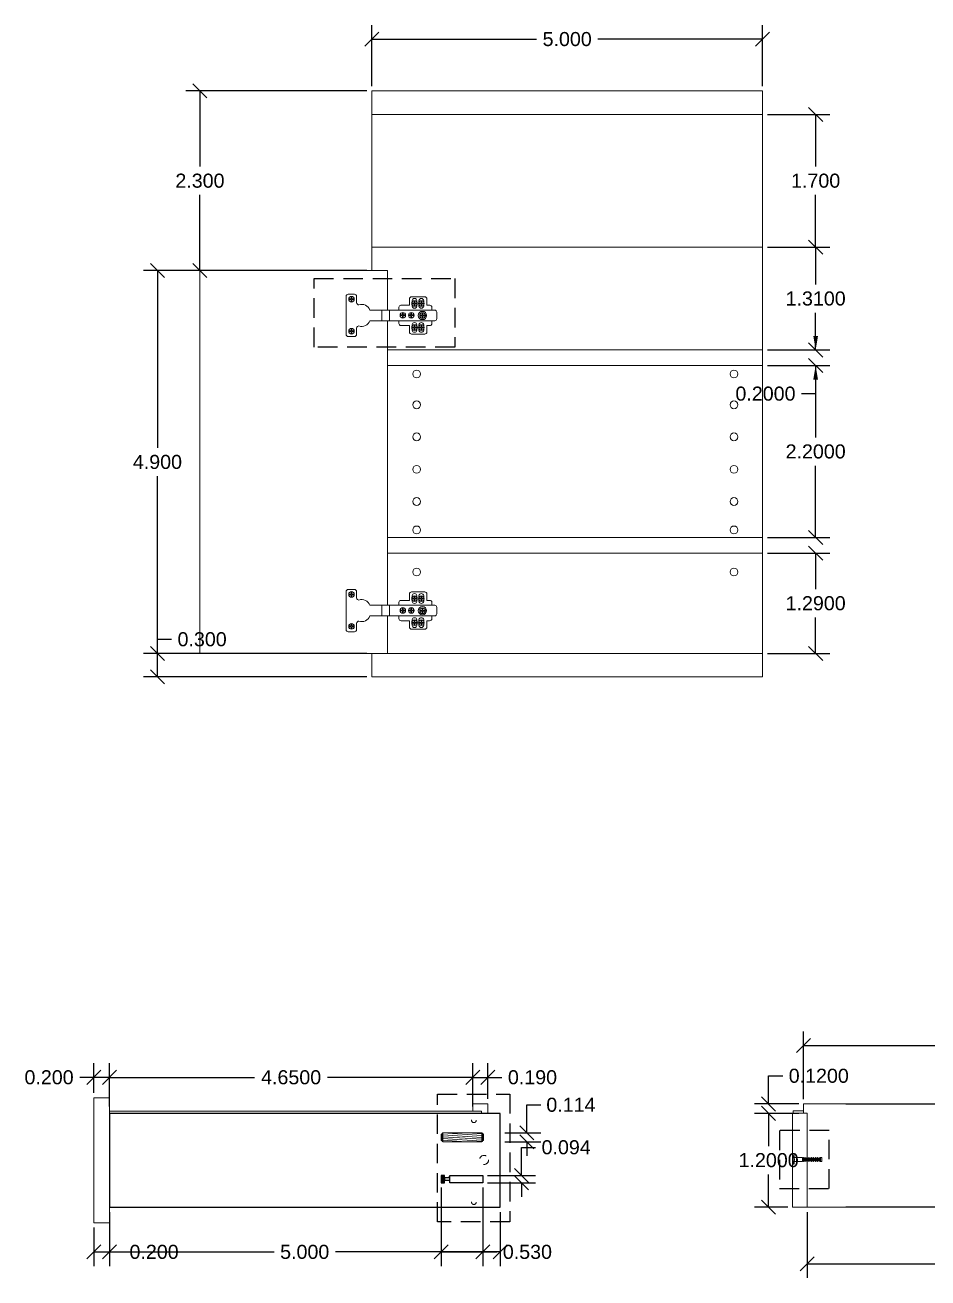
# Model space of a CAD drawing. Header units: inches. Extents: x -807 to 10, y -165 to 181.
# Drawn here: x -762.67 to -751.12, y -155.23 to -139.19 of the extents above; entities that cross this region are included whole.
import ezdxf

# ---------------------------------------------------------------- set-up
doc = ezdxf.new("R2010")
doc.units = ezdxf.units.IN
doc.header["$MEASUREMENT"] = 0
doc.linetypes.add('HIDDEN', pattern=[0.375, 0.25, -0.125])
doc.styles.get("Standard").update_dxf_attribs({"font": 'Arial.ttf'})
doc.dimstyles.get("Standard").update_dxf_attribs({"dimtxt": 0.18, "dimasz": 0.18, "dimexe": 0.18, "dimexo": 0.0625, "dimgap": 0.09, "dimtad": 0, "dimtih": 1, "dimtoh": 1, "dimdec": 4, "dimzin": 0, "dimdsep": 46, "dimtxsty": 'Standard', "dimcen": 0.09, "dimadec": 0, "dimazin": 0, "dimtfac": 1, "dimtdec": 4, "dimtofl": 0, "dimtmove": 0, "dimatfit": 3, "dimfxl": 1, "dimtolj": 1, "dimtzin": 0, "dimarcsym": 0})

# ---------------------------------------------------------------- blocks, each defined once
blk = doc.blocks.new('_Oblique')
at = {"color": 0, "linetype": 'ByBlock', "lineweight": -2}
blk.add_line((-0.5, -0.5), (0.5, 0.5), dxfattribs=at)
blk = doc.blocks.new('*D48')
at = {"color": 0, "lineweight": -2, "transparency": 16777216}
for p, q in [((-760.498, -142.336), (-761.159, -142.336)), ((-760.979, -142.336), (-760.979, -144.605)), ((-760.979, -147.236), (-760.979, -144.968)), ((-760.498, -147.236), (-761.159, -147.236))]:
    blk.add_line(p, q, dxfattribs=at)
at = {"layer": 'Defpoints', "color": 0, "transparency": 16777216}
for p in [(-760.979, -142.336), (-760.435, -142.336), (-760.435, -147.236)]:
    blk.add_point(p, dxfattribs=at)
at = {"color": 0, "lineweight": -2, "transparency": 16777216, "xscale": 0.18, "yscale": 0.18, "zscale": 0.18}
for p, rotation in [((-760.979, -142.336), 90), ((-760.979, -147.236), 270)]:
    blk.add_blockref('_Oblique', p, dxfattribs=dict(at, rotation=rotation))
at = {"color": 0, "transparency": 16777216, "insert": (-760.979, -144.786), "char_height": 0.18, "attachment_point": 5}
blk.add_mtext('\\A1;4.900', dxfattribs=at)
blk = doc.blocks.new('*D49')
at = {"color": 0, "lineweight": -2, "transparency": 16777216}
for p, q in [((-758.298, -140.036), (-760.615, -140.036)), ((-760.435, -140.036), (-760.435, -141.005)), ((-760.435, -142.336), (-760.435, -141.368)), ((-758.298, -142.336), (-760.615, -142.336))]:
    blk.add_line(p, q, dxfattribs=at)
at = {"layer": 'Defpoints', "color": 0, "transparency": 16777216}
for p in [(-760.435, -140.036), (-758.235, -140.036), (-758.235, -142.336)]:
    blk.add_point(p, dxfattribs=at)
at = {"color": 0, "lineweight": -2, "transparency": 16777216, "xscale": 0.18, "yscale": 0.18, "zscale": 0.18}
for p, rotation in [((-760.435, -140.036), 90), ((-760.435, -142.336), 270)]:
    blk.add_blockref('_Oblique', p, dxfattribs=dict(at, rotation=rotation))
at = {"color": 0, "transparency": 16777216, "insert": (-760.435, -141.186), "char_height": 0.18, "attachment_point": 5}
blk.add_mtext('\\A1;2.300', dxfattribs=at)
blk = doc.blocks.new('*D50')
at = {"color": 0, "lineweight": -2, "transparency": 16777216}
for p, q in [((-760.979, -147.236), (-760.979, -147.056)), ((-760.979, -147.056), (-760.799, -147.056)), ((-758.298, -147.236), (-761.159, -147.236)), ((-760.979, -147.536), (-760.979, -147.236)), ((-758.298, -147.536), (-761.159, -147.536))]:
    blk.add_line(p, q, dxfattribs=at)
at = {"layer": 'Defpoints', "color": 0, "transparency": 16777216}
for p in [(-760.979, -147.236), (-758.235, -147.236), (-758.235, -147.536)]:
    blk.add_point(p, dxfattribs=at)
at = {"color": 0, "lineweight": -2, "transparency": 16777216, "xscale": 0.18, "yscale": 0.18, "zscale": 0.18}
for p, rotation in [((-760.979, -147.236), 90), ((-760.979, -147.536), 270)]:
    blk.add_blockref('_Oblique', p, dxfattribs=dict(at, rotation=rotation))
at = {"color": 0, "transparency": 16777216, "insert": (-760.407, -147.056), "char_height": 0.18, "attachment_point": 5}
blk.add_mtext('\\A1;0.300', dxfattribs=at)
blk = doc.blocks.new('*D51')
at = {"color": 0, "lineweight": -2, "transparency": 16777216}
for p, q in [((-758.235, -139.974), (-758.235, -139.193)), ((-753.235, -139.974), (-753.235, -139.193)), ((-758.235, -139.373), (-756.127, -139.373)), ((-753.235, -139.373), (-755.343, -139.373))]:
    blk.add_line(p, q, dxfattribs=at)
at = {"layer": 'Defpoints', "color": 0, "transparency": 16777216}
for p in [(-753.235, -139.373), (-758.235, -140.036), (-753.235, -140.036)]:
    blk.add_point(p, dxfattribs=at)
at = {"color": 0, "lineweight": -2, "transparency": 16777216, "xscale": 0.18, "yscale": 0.18, "zscale": 0.18, "rotation": 180}
blk.add_blockref('_Oblique', (-758.235, -139.373), dxfattribs=at)
at = {"color": 0, "lineweight": -2, "transparency": 16777216, "xscale": 0.18, "yscale": 0.18, "zscale": 0.18}
blk.add_blockref('_Oblique', (-753.235, -139.373), dxfattribs=at)
at = {"color": 0, "transparency": 16777216, "insert": (-755.735, -139.373), "char_height": 0.18, "attachment_point": 5}
blk.add_mtext('\\A1;5.000', dxfattribs=at)
blk = doc.blocks.new('*D52')
at = {"color": 0, "lineweight": -2, "transparency": 16777216}
for p, q in [((-753.173, -140.336), (-752.375, -140.336)), ((-752.555, -140.336), (-752.555, -141.005)), ((-752.555, -142.036), (-752.555, -141.368)), ((-753.173, -142.036), (-752.375, -142.036))]:
    blk.add_line(p, q, dxfattribs=at)
at = {"layer": 'Defpoints', "color": 0, "transparency": 16777216}
for p in [(-753.235, -140.336), (-753.235, -142.036), (-752.555, -142.036)]:
    blk.add_point(p, dxfattribs=at)
at = {"color": 0, "lineweight": -2, "transparency": 16777216, "xscale": 0.18, "yscale": 0.18, "zscale": 0.18}
for p, rotation in [((-752.555, -140.336), 90), ((-752.555, -142.036), 270)]:
    blk.add_blockref('_Oblique', p, dxfattribs=dict(at, rotation=rotation))
at = {"color": 0, "transparency": 16777216, "insert": (-752.555, -141.186), "char_height": 0.18, "attachment_point": 5}
blk.add_mtext('\\A1;1.700', dxfattribs=at)
blk = doc.blocks.new('*D53')
at = {"color": 0, "lineweight": -2, "transparency": 16777216}
for p, q in [((-753.173, -142.036), (-752.375, -142.036)), ((-752.555, -142.036), (-752.555, -142.513)), ((-752.555, -143.352), (-752.555, -142.875)), ((-753.173, -143.352), (-752.375, -143.352))]:
    blk.add_line(p, q, dxfattribs=at)
at = {"layer": 'Defpoints', "color": 0, "transparency": 16777216}
for p in [(-753.235, -142.036), (-753.235, -143.352), (-752.555, -143.352)]:
    blk.add_point(p, dxfattribs=at)
at = {"color": 0, "lineweight": -2, "transparency": 16777216, "xscale": 0.18, "yscale": 0.18, "zscale": 0.18}
for p, rotation in [((-752.555, -142.036), 90), ((-752.555, -143.352), 270)]:
    blk.add_blockref('_Oblique', p, dxfattribs=dict(at, rotation=rotation))
at = {"color": 0, "transparency": 16777216, "insert": (-752.555, -142.694), "char_height": 0.18, "attachment_point": 5}
blk.add_mtext('\\A1;1.3100', dxfattribs=at)
blk = doc.blocks.new('*D54')
at = {"color": 0, "lineweight": -2, "transparency": 16777216}
for p, q in [((-753.173, -143.552), (-752.375, -143.552)), ((-752.555, -143.552), (-752.555, -144.471)), ((-752.555, -145.753), (-752.555, -144.833)), ((-753.173, -145.753), (-752.375, -145.753))]:
    blk.add_line(p, q, dxfattribs=at)
at = {"layer": 'Defpoints', "color": 0, "transparency": 16777216}
for p in [(-753.235, -143.552), (-753.235, -145.753), (-752.555, -145.753)]:
    blk.add_point(p, dxfattribs=at)
at = {"color": 0, "lineweight": -2, "transparency": 16777216, "xscale": 0.18, "yscale": 0.18, "zscale": 0.18}
for p, rotation in [((-752.555, -143.552), 90), ((-752.555, -145.753), 270)]:
    blk.add_blockref('_Oblique', p, dxfattribs=dict(at, rotation=rotation))
at = {"color": 0, "transparency": 16777216, "insert": (-752.555, -144.652), "char_height": 0.18, "attachment_point": 5}
blk.add_mtext('\\A1;2.2000', dxfattribs=at)
blk = doc.blocks.new('*D55')
at = {"color": 0, "lineweight": -2, "transparency": 16777216}
for p, q in [((-752.555, -143.172), (-752.555, -142.992)), ((-753.173, -143.352), (-752.375, -143.352)), ((-753.173, -143.552), (-752.375, -143.552)), ((-752.555, -143.732), (-752.555, -143.912)), ((-752.555, -143.912), (-752.735, -143.912))]:
    blk.add_line(p, q, dxfattribs=at)
at = {"color": 0, "transparency": 16777216}
for points in [[(-752.585, -143.172), (-752.525, -143.172), (-752.555, -143.352)], [(-752.585, -143.732), (-752.525, -143.732), (-752.555, -143.552)]]:
    blk.add_solid(points, dxfattribs=at)
at = {"layer": 'Defpoints', "color": 0, "transparency": 16777216}
for p in [(-753.235, -143.352), (-753.235, -143.552), (-752.555, -143.552)]:
    blk.add_point(p, dxfattribs=at)
at = {"color": 0, "transparency": 16777216, "insert": (-753.197, -143.912), "char_height": 0.18, "attachment_point": 5}
blk.add_mtext('\\A1;0.2000', dxfattribs=at)
blk = doc.blocks.new('*D56')
at = {"color": 0, "lineweight": -2, "transparency": 16777216}
for p, q in [((-753.173, -145.953), (-752.375, -145.953)), ((-752.555, -145.953), (-752.555, -146.413)), ((-752.555, -147.236), (-752.555, -146.776)), ((-753.173, -147.236), (-752.375, -147.236))]:
    blk.add_line(p, q, dxfattribs=at)
at = {"layer": 'Defpoints', "color": 0, "transparency": 16777216}
for p in [(-753.235, -145.953), (-753.235, -147.236), (-752.555, -147.236)]:
    blk.add_point(p, dxfattribs=at)
at = {"color": 0, "lineweight": -2, "transparency": 16777216, "xscale": 0.18, "yscale": 0.18, "zscale": 0.18}
for p, rotation in [((-752.555, -145.953), 90), ((-752.555, -147.236), 270)]:
    blk.add_blockref('_Oblique', p, dxfattribs=dict(at, rotation=rotation))
at = {"color": 0, "transparency": 16777216, "insert": (-752.555, -146.595), "char_height": 0.18, "attachment_point": 5}
blk.add_mtext('\\A1;1.2900', dxfattribs=at)
blk = doc.blocks.new('*D79')
at = {"color": 0, "lineweight": -2, "transparency": 16777216}
for p, q in [((-761.794, -154.587), (-761.794, -155.078)), ((-761.594, -154.587), (-761.594, -155.078)), ((-761.794, -154.898), (-761.594, -154.898)), ((-761.594, -154.898), (-761.414, -154.898))]:
    blk.add_line(p, q, dxfattribs=at)
at = {"layer": 'Defpoints', "color": 0, "transparency": 16777216}
for p in [(-761.794, -154.525), (-761.594, -154.525), (-761.594, -154.898)]:
    blk.add_point(p, dxfattribs=at)
at = {"color": 0, "lineweight": -2, "transparency": 16777216, "xscale": 0.18, "yscale": 0.18, "zscale": 0.18, "rotation": 180}
blk.add_blockref('_Oblique', (-761.794, -154.898), dxfattribs=at)
at = {"color": 0, "lineweight": -2, "transparency": 16777216, "xscale": 0.18, "yscale": 0.18, "zscale": 0.18}
blk.add_blockref('_Oblique', (-761.594, -154.898), dxfattribs=at)
at = {"color": 0, "transparency": 16777216, "insert": (-761.022, -154.898), "char_height": 0.18, "attachment_point": 5}
blk.add_mtext('\\A1;0.200', dxfattribs=at)
blk = doc.blocks.new('*D80')
at = {"color": 0, "lineweight": -2, "transparency": 16777216}
for p, q in [((-761.594, -154.387), (-761.594, -155.078)), ((-756.594, -154.387), (-756.594, -155.078)), ((-761.594, -154.898), (-759.486, -154.898)), ((-756.594, -154.898), (-758.702, -154.898))]:
    blk.add_line(p, q, dxfattribs=at)
at = {"layer": 'Defpoints', "color": 0, "transparency": 16777216}
for p in [(-761.594, -154.325), (-756.594, -154.325), (-756.594, -154.898)]:
    blk.add_point(p, dxfattribs=at)
at = {"color": 0, "lineweight": -2, "transparency": 16777216, "xscale": 0.18, "yscale": 0.18, "zscale": 0.18, "rotation": 180}
blk.add_blockref('_Oblique', (-761.594, -154.898), dxfattribs=at)
at = {"color": 0, "lineweight": -2, "transparency": 16777216, "xscale": 0.18, "yscale": 0.18, "zscale": 0.18}
blk.add_blockref('_Oblique', (-756.594, -154.898), dxfattribs=at)
at = {"color": 0, "transparency": 16777216, "insert": (-759.094, -154.898), "char_height": 0.18, "attachment_point": 5}
blk.add_mtext('\\A1;5.000', dxfattribs=at)
blk = doc.blocks.new('*D81')
at = {"color": 0, "lineweight": -2, "transparency": 16777216}
for p, q in [((-757.346, -154.075), (-757.346, -155.078)), ((-756.816, -154.075), (-756.816, -155.078)), ((-757.346, -154.898), (-756.816, -154.898)), ((-756.816, -154.898), (-756.636, -154.898))]:
    blk.add_line(p, q, dxfattribs=at)
at = {"layer": 'Defpoints', "color": 0, "transparency": 16777216}
for p in [(-757.346, -154.013), (-756.816, -154.013), (-756.816, -154.898)]:
    blk.add_point(p, dxfattribs=at)
at = {"color": 0, "lineweight": -2, "transparency": 16777216, "xscale": 0.18, "yscale": 0.18, "zscale": 0.18, "rotation": 180}
blk.add_blockref('_Oblique', (-757.346, -154.898), dxfattribs=at)
at = {"color": 0, "lineweight": -2, "transparency": 16777216, "xscale": 0.18, "yscale": 0.18, "zscale": 0.18}
blk.add_blockref('_Oblique', (-756.816, -154.898), dxfattribs=at)
at = {"color": 0, "transparency": 16777216, "insert": (-756.244, -154.898), "char_height": 0.18, "attachment_point": 5}
blk.add_mtext('\\A1;0.530', dxfattribs=at)
blk = doc.blocks.new('*D82')
at = {"color": 0, "lineweight": -2, "transparency": 16777216}
for p, q in [((-756.32, -153.919), (-756.32, -153.559)), ((-756.32, -153.559), (-756.14, -153.559)), ((-756.754, -153.919), (-756.14, -153.919)), ((-756.754, -154.013), (-756.14, -154.013)), ((-756.32, -154.013), (-756.32, -154.193))]:
    blk.add_line(p, q, dxfattribs=at)
at = {"layer": 'Defpoints', "color": 0, "transparency": 16777216}
for p in [(-756.816, -153.919), (-756.32, -153.919), (-756.816, -154.013)]:
    blk.add_point(p, dxfattribs=at)
at = {"color": 0, "lineweight": -2, "transparency": 16777216, "xscale": 0.18, "yscale": 0.18, "zscale": 0.18}
for p, rotation in [((-756.32, -153.919), 270), ((-756.32, -154.013), 90)]:
    blk.add_blockref('_Oblique', p, dxfattribs=dict(at, rotation=rotation))
at = {"color": 0, "transparency": 16777216, "insert": (-755.748, -153.559), "char_height": 0.18, "attachment_point": 5}
blk.add_mtext('\\A1;0.094', dxfattribs=at)
blk = doc.blocks.new('*D19')
at = {"color": 0, "lineweight": -2, "transparency": 16777216}
for p, q in [((-756.25, -153.375), (-756.25, -153.015)), ((-756.25, -153.015), (-756.07, -153.015)), ((-756.532, -153.375), (-756.07, -153.375)), ((-756.532, -153.489), (-756.07, -153.489)), ((-756.25, -153.489), (-756.25, -153.669))]:
    blk.add_line(p, q, dxfattribs=at)
at = {"layer": 'Defpoints', "color": 0, "transparency": 16777216}
for p in [(-756.594, -153.375), (-756.25, -153.375), (-756.594, -153.489)]:
    blk.add_point(p, dxfattribs=at)
at = {"color": 0, "lineweight": -2, "transparency": 16777216, "xscale": 0.18, "yscale": 0.18, "zscale": 0.18}
for p, rotation in [((-756.25, -153.375), 270), ((-756.25, -153.489), 90)]:
    blk.add_blockref('_Oblique', p, dxfattribs=dict(at, rotation=rotation))
at = {"color": 0, "transparency": 16777216, "insert": (-755.687, -153.015), "char_height": 0.18, "attachment_point": 5}
blk.add_mtext('\\A1;0.114', dxfattribs=at)
blk = doc.blocks.new('*D83')
at = {"color": 0, "lineweight": -2, "transparency": 16777216}
for p, q in [((-756.941, -152.939), (-756.941, -152.483)), ((-756.751, -152.939), (-756.751, -152.483)), ((-756.941, -152.663), (-756.751, -152.663)), ((-756.751, -152.663), (-756.571, -152.663))]:
    blk.add_line(p, q, dxfattribs=at)
at = {"layer": 'Defpoints', "color": 0, "transparency": 16777216}
for p in [(-756.751, -152.663), (-756.941, -153.001), (-756.751, -153.001)]:
    blk.add_point(p, dxfattribs=at)
at = {"color": 0, "lineweight": -2, "transparency": 16777216, "xscale": 0.18, "yscale": 0.18, "zscale": 0.18, "rotation": 180}
blk.add_blockref('_Oblique', (-756.941, -152.663), dxfattribs=at)
at = {"color": 0, "lineweight": -2, "transparency": 16777216, "xscale": 0.18, "yscale": 0.18, "zscale": 0.18}
blk.add_blockref('_Oblique', (-756.751, -152.663), dxfattribs=at)
at = {"color": 0, "transparency": 16777216, "insert": (-756.179, -152.663), "char_height": 0.18, "attachment_point": 5}
blk.add_mtext('\\A1;0.190', dxfattribs=at)
blk = doc.blocks.new('*D84')
at = {"color": 0, "lineweight": -2, "transparency": 16777216}
for p, q in [((-761.594, -153.035), (-761.594, -152.483)), ((-756.941, -153.035), (-756.941, -152.483)), ((-761.594, -152.663), (-759.735, -152.663)), ((-756.941, -152.663), (-758.801, -152.663))]:
    blk.add_line(p, q, dxfattribs=at)
at = {"layer": 'Defpoints', "color": 0, "transparency": 16777216}
for p in [(-761.594, -152.663), (-761.594, -153.098), (-756.941, -153.098)]:
    blk.add_point(p, dxfattribs=at)
at = {"color": 0, "lineweight": -2, "transparency": 16777216, "xscale": 0.18, "yscale": 0.18, "zscale": 0.18, "rotation": 180}
blk.add_blockref('_Oblique', (-761.594, -152.663), dxfattribs=at)
at = {"color": 0, "lineweight": -2, "transparency": 16777216, "xscale": 0.18, "yscale": 0.18, "zscale": 0.18}
blk.add_blockref('_Oblique', (-756.941, -152.663), dxfattribs=at)
at = {"color": 0, "transparency": 16777216, "insert": (-759.268, -152.663), "char_height": 0.18, "attachment_point": 5}
blk.add_mtext('\\A1;4.6500', dxfattribs=at)
blk = doc.blocks.new('*D85')
at = {"color": 0, "lineweight": -2, "transparency": 16777216}
for p, q in [((-761.794, -152.862), (-761.794, -152.483)), ((-761.594, -152.862), (-761.594, -152.483)), ((-761.794, -152.663), (-761.974, -152.663)), ((-761.594, -152.663), (-761.794, -152.663))]:
    blk.add_line(p, q, dxfattribs=at)
at = {"layer": 'Defpoints', "color": 0, "transparency": 16777216}
for p in [(-761.794, -152.663), (-761.794, -152.925), (-761.594, -152.925)]:
    blk.add_point(p, dxfattribs=at)
at = {"color": 0, "lineweight": -2, "transparency": 16777216, "xscale": 0.18, "yscale": 0.18, "zscale": 0.18, "rotation": 180}
blk.add_blockref('_Oblique', (-761.794, -152.663), dxfattribs=at)
at = {"color": 0, "lineweight": -2, "transparency": 16777216, "xscale": 0.18, "yscale": 0.18, "zscale": 0.18}
blk.add_blockref('_Oblique', (-761.594, -152.663), dxfattribs=at)
at = {"color": 0, "transparency": 16777216, "insert": (-762.366, -152.663), "char_height": 0.18, "attachment_point": 5}
blk.add_mtext('\\A1;0.200', dxfattribs=at)
blk = doc.blocks.new('*D86')
at = {"color": 0, "lineweight": -2, "transparency": 16777216}
for p, q in [((-752.662, -154.387), (-752.662, -155.231)), ((-745.755, -154.387), (-745.755, -155.231)), ((-752.662, -155.051), (-749.673, -155.051)), ((-745.755, -155.051), (-748.744, -155.051))]:
    blk.add_line(p, q, dxfattribs=at)
at = {"layer": 'Defpoints', "color": 0, "transparency": 16777216}
for p in [(-752.662, -154.325), (-745.755, -154.325), (-745.755, -155.051)]:
    blk.add_point(p, dxfattribs=at)
at = {"color": 0, "lineweight": -2, "transparency": 16777216, "xscale": 0.18, "yscale": 0.18, "zscale": 0.18, "rotation": 180}
blk.add_blockref('_Oblique', (-752.662, -155.051), dxfattribs=at)
at = {"color": 0, "lineweight": -2, "transparency": 16777216, "xscale": 0.18, "yscale": 0.18, "zscale": 0.18}
blk.add_blockref('_Oblique', (-745.755, -155.051), dxfattribs=at)
at = {"color": 0, "transparency": 16777216, "insert": (-749.209, -155.051), "char_height": 0.18, "attachment_point": 5}
blk.add_mtext('\\A1;6.9100', dxfattribs=at)
blk = doc.blocks.new('*D88')
at = {"color": 0, "lineweight": -2, "transparency": 16777216}
for p, q in [((-752.913, -153.124), (-753.337, -153.124)), ((-753.157, -153.124), (-753.157, -153.543)), ((-753.157, -154.325), (-753.157, -153.905)), ((-752.913, -154.325), (-753.337, -154.325))]:
    blk.add_line(p, q, dxfattribs=at)
at = {"layer": 'Defpoints', "color": 0, "transparency": 16777216}
for p in [(-753.157, -153.124), (-752.851, -153.124), (-752.851, -154.325)]:
    blk.add_point(p, dxfattribs=at)
at = {"color": 0, "lineweight": -2, "transparency": 16777216, "xscale": 0.18, "yscale": 0.18, "zscale": 0.18}
for p, rotation in [((-753.157, -153.124), 90), ((-753.157, -154.325), 270)]:
    blk.add_blockref('_Oblique', p, dxfattribs=dict(at, rotation=rotation))
at = {"color": 0, "transparency": 16777216, "insert": (-753.157, -153.724), "char_height": 0.18, "attachment_point": 5}
blk.add_mtext('\\A1;1.2000', dxfattribs=at)
blk = doc.blocks.new('*D89')
at = {"color": 0, "lineweight": -2, "transparency": 16777216}
for p, q in [((-753.157, -153.004), (-753.157, -152.644)), ((-753.157, -152.644), (-752.977, -152.644)), ((-752.771, -153.004), (-753.337, -153.004)), ((-752.771, -153.124), (-753.337, -153.124)), ((-753.157, -153.124), (-753.157, -153.304))]:
    blk.add_line(p, q, dxfattribs=at)
at = {"layer": 'Defpoints', "color": 0, "transparency": 16777216}
for p in [(-753.157, -153.004), (-752.709, -153.004), (-752.709, -153.124)]:
    blk.add_point(p, dxfattribs=at)
at = {"color": 0, "lineweight": -2, "transparency": 16777216, "xscale": 0.18, "yscale": 0.18, "zscale": 0.18}
for p, rotation in [((-753.157, -153.004), 270), ((-753.157, -153.124), 90)]:
    blk.add_blockref('_Oblique', p, dxfattribs=dict(at, rotation=rotation))
at = {"color": 0, "transparency": 16777216, "insert": (-752.515, -152.644), "char_height": 0.18, "attachment_point": 5}
blk.add_mtext('\\A1;0.1200', dxfattribs=at)
blk = doc.blocks.new('*D92')
at = {"color": 0, "lineweight": -2, "transparency": 16777216}
for p, q in [((-752.709, -152.942), (-752.709, -152.076)), ((-745.709, -152.942), (-745.709, -152.076)), ((-752.709, -152.256), (-749.602, -152.256)), ((-745.709, -152.256), (-748.815, -152.256))]:
    blk.add_line(p, q, dxfattribs=at)
at = {"layer": 'Defpoints', "color": 0, "transparency": 16777216}
for p in [(-745.709, -152.256), (-752.709, -153.004), (-745.709, -153.004)]:
    blk.add_point(p, dxfattribs=at)
at = {"color": 0, "lineweight": -2, "transparency": 16777216, "xscale": 0.18, "yscale": 0.18, "zscale": 0.18, "rotation": 180}
blk.add_blockref('_Oblique', (-752.709, -152.256), dxfattribs=at)
at = {"color": 0, "lineweight": -2, "transparency": 16777216, "xscale": 0.18, "yscale": 0.18, "zscale": 0.18}
blk.add_blockref('_Oblique', (-745.709, -152.256), dxfattribs=at)
at = {"color": 0, "transparency": 16777216, "insert": (-749.209, -152.256), "char_height": 0.18, "attachment_point": 5}
blk.add_mtext('\\A1;7.000', dxfattribs=at)

msp = doc.modelspace()

# ---------------------------------------------------------------- linework, layer by layer
at = {"lineweight": 5}
for p, q in [((-758.23502, -140.3364), (-753.23502, -140.3364)), ((-757.72032, -142.71853), (-757.72032, -142.79177)), ((-757.65732, -142.71853), (-757.65732, -142.79177)), ((-757.63272, -142.71853), (-757.63272, -142.79177)), ((-757.56972, -142.71853), (-757.56972, -142.79177)), ((-758.26194, -142.84202), (-757.46616, -142.84202)), ((-758.10875, -142.97702), (-758.10875, -142.84202)), ((-758.0073, -142.97702), (-758.0073, -142.84202)), ((-758.26194, -142.97702), (-757.46616, -142.97702)), ((-757.72032, -143.02701), (-757.72032, -143.10025)), ((-757.65732, -143.02701), (-757.65732, -143.10025)), ((-757.63272, -143.02701), (-757.63272, -143.10025)), ((-757.56972, -143.02701), (-757.56972, -143.10025)), ((-758.03502, -143.35157), (-753.23502, -143.35157)), ((-758.03502, -143.55157), (-753.23502, -143.55157)), ((-758.03502, -145.75288), (-753.23502, -145.75288)), ((-758.03502, -145.95288), (-753.23502, -145.95288)), ((-757.72032, -146.49712), (-757.72032, -146.57037)), ((-757.65732, -146.49712), (-757.65732, -146.57037)), ((-757.63272, -146.49712), (-757.63272, -146.57037)), ((-757.56972, -146.49712), (-757.56972, -146.57037)), ((-758.26194, -146.62061), (-757.46616, -146.62061)), ((-758.10875, -146.75561), (-758.10875, -146.62061)), ((-758.0073, -146.75561), (-758.0073, -146.62061)), ((-758.26194, -146.75561), (-757.46616, -146.75561)), ((-757.72032, -146.8056), (-757.72032, -146.87884)), ((-757.65732, -146.8056), (-757.65732, -146.87884)), ((-757.63272, -146.8056), (-757.63272, -146.87884)), ((-757.56972, -146.8056), (-757.56972, -146.87884)), ((-758.23502, -147.2364), (-753.23502, -147.2364)), ((-752.70866, -153.12361), (-752.70866, -153.00407)), ((-752.70866, -153.00407), (-752.1685, -153.00407)), ((-757.33633, -153.4771), (-757.33633, -153.47354)), ((-757.32633, -153.37454), (-756.82633, -153.40683)), ((-757.32633, -153.39926), (-756.82633, -153.43155)), ((-757.32633, -153.42255), (-756.82633, -153.45484)), ((-757.32633, -153.44583), (-756.82633, -153.47812)), ((-757.32633, -153.46912), (-757.02558, -153.48854)), ((-757.00599, -153.37454), (-756.82633, -153.38614)), ((-756.81633, -153.4771), (-756.81633, -153.47354)), ((-752.72136, -153.68841), (-752.72136, -153.74086)), ((-752.72136, -153.72846), (-752.71582, -153.72846)), ((-752.71226, -153.72846), (-752.70405, -153.72846)), ((-752.70048, -153.72846), (-752.69156, -153.72846)), ((-752.68799, -153.72846), (-752.67871, -153.72846)), ((-752.67514, -153.72846), (-752.66693, -153.72846)), ((-752.66336, -153.72846), (-752.65337, -153.72846)), ((-752.6498, -153.72846), (-752.64016, -153.72846)), ((-752.63659, -153.72846), (-752.62589, -153.72846)), ((-752.62232, -153.72846), (-752.61232, -153.72846)), ((-752.60875, -153.72846), (-752.59983, -153.72846)), ((-752.59626, -153.72846), (-752.58627, -153.72846)), ((-752.5827, -153.72846), (-752.57271, -153.72846)), ((-752.56914, -153.72846), (-752.55736, -153.72846)), ((-752.55379, -153.72846), (-752.5438, -153.72846)), ((-752.54023, -153.72846), (-752.52952, -153.72846)), ((-752.52595, -153.72846), (-752.51382, -153.72846)), ((-752.51025, -153.72846), (-752.50097, -153.72846)), ((-752.4974, -153.72846), (-752.49319, -153.72846)), ((-752.49319, -153.68841), (-752.49319, -153.74086)), ((-752.1685, -154.32486), (-752.66243, -154.32486))]:
    msp.add_line(p, q, dxfattribs=at)
for p, q in [((-757.33633, -153.91892), (-757.33633, -154.01292)), ((-757.31633, -153.91892), (-757.31633, -154.01292)), ((-757.24665, -153.9509), (-757.23665, -153.91892)), ((-757.24665, -153.9809), (-757.23665, -154.01292))]:
    msp.add_line(p, q)
for points in [[(-758.23502, -142.3364), (-758.23502, -140.0364), (-753.23502, -140.0364), (-753.23502, -147.30802)], [(-758.23502, -142.0364), (-753.23502, -142.0364)], [(-758.23502, -142.0364), (-758.23502, -142.3364)], [(-758.23502, -147.2364), (-758.23502, -147.5364), (-753.23502, -147.5364), (-753.23502, -142.0364)], [(-758.23502, -142.3364), (-760.43502, -142.3364), (-760.43502, -147.2364), (-758.23502, -147.2364)], [(-758.23502, -142.3364), (-758.03502, -142.3364), (-758.03502, -142.84202)], [(-758.56416, -142.66652), (-758.56416, -143.15252)], [(-758.4562, -142.63952), (-758.53713, -142.63952)], [(-758.5308, -142.70624), (-758.49931, -142.70624), (-758.49931, -142.73815)], [(-758.49931, -142.66667), (-758.49931, -142.69724), (-758.53063, -142.69724)], [(-758.45938, -142.69724), (-758.49031, -142.69724), (-758.49031, -142.66671)], [(-758.49031, -142.7381), (-758.49031, -142.70624), (-758.45921, -142.70624)], [(-758.42916, -142.74732), (-758.42916, -142.66652)], [(-757.86261, -142.77902), (-757.75416, -142.77902), (-757.75416, -142.69799)], [(-757.72768, -142.67102), (-757.55611, -142.67102)], [(-757.69334, -142.72115), (-757.69334, -142.75172), (-757.72466, -142.75172)], [(-757.65341, -142.75172), (-757.68434, -142.75172), (-757.68434, -142.7212)], [(-757.60483, -142.72115), (-757.60483, -142.75172), (-757.63616, -142.75172)], [(-757.5649, -142.75172), (-757.59583, -142.75172), (-757.59583, -142.7212)], [(-757.52916, -142.69668), (-757.52916, -142.77902), (-757.4931, -142.77902)], [(-757.88916, -142.84202), (-757.88916, -142.806)], [(-757.84267, -142.87199), (-757.84267, -142.90256), (-757.87399, -142.90256)], [(-757.80273, -142.90256), (-757.83367, -142.90256), (-757.83367, -142.87204)], [(-757.7346, -142.87199), (-757.7346, -142.90256), (-757.76593, -142.90256)], [(-757.69467, -142.90256), (-757.7256, -142.90256), (-757.7256, -142.87204)], [(-757.72483, -142.76072), (-757.69334, -142.76072), (-757.69334, -142.79263)], [(-757.68434, -142.79258), (-757.68434, -142.76072), (-757.65324, -142.76072)], [(-757.63632, -142.76072), (-757.60483, -142.76072), (-757.60483, -142.79263)], [(-757.59017, -142.87574), (-757.59017, -142.90631), (-757.62149, -142.90631)], [(-757.59583, -142.79258), (-757.59583, -142.76072), (-757.56473, -142.76072)], [(-757.55024, -142.90631), (-757.58117, -142.90631), (-757.58117, -142.87579)], [(-757.46616, -142.80457), (-757.46616, -142.84202), (-757.43017, -142.84202)], [(-757.40316, -142.86852), (-757.40316, -142.95218)], [(-758.03502, -142.97702), (-758.03502, -146.62061)], [(-757.88916, -142.97702), (-757.88916, -143.01272)], [(-757.87416, -142.91156), (-757.84267, -142.91156), (-757.84267, -142.94347)], [(-757.86112, -143.04002), (-757.75416, -143.04002), (-757.75416, -143.12078)], [(-757.83367, -142.94342), (-757.83367, -142.91156), (-757.80257, -142.91156)], [(-757.7661, -142.91156), (-757.7346, -142.91156), (-757.7346, -142.94347)], [(-757.7256, -142.94342), (-757.7256, -142.91156), (-757.6945, -142.91156)], [(-757.6921, -143.02934), (-757.6921, -143.05991), (-757.72342, -143.05991)], [(-757.65217, -143.05991), (-757.6831, -143.05991), (-757.6831, -143.02938)], [(-757.60483, -143.02934), (-757.60483, -143.05991), (-757.63616, -143.05991)], [(-757.62166, -142.91531), (-757.59017, -142.91531), (-757.59017, -142.94722)], [(-757.5649, -143.05991), (-757.59583, -143.05991), (-757.59583, -143.02938)], [(-757.58117, -142.94717), (-757.58117, -142.91531), (-757.55007, -142.91531)], [(-757.52916, -143.12103), (-757.52916, -143.04002), (-757.49526, -143.04002)], [(-757.43003, -142.97702), (-757.46616, -142.97702), (-757.46616, -143.01291)], [(-758.53713, -143.17952), (-758.4562, -143.17952)], [(-758.5308, -143.11572), (-758.49931, -143.11572), (-758.49931, -143.14763)], [(-758.49931, -143.07615), (-758.49931, -143.10672), (-758.53063, -143.10672)], [(-758.45938, -143.10672), (-758.49031, -143.10672), (-758.49031, -143.0762)], [(-758.49031, -143.14758), (-758.49031, -143.11572), (-758.45921, -143.11572)], [(-758.42916, -143.15252), (-758.42911, -143.07152)], [(-757.72634, -143.14802), (-757.55588, -143.14802)], [(-757.72359, -143.06891), (-757.6921, -143.06891), (-757.6921, -143.10082)], [(-757.6831, -143.10077), (-757.6831, -143.06891), (-757.652, -143.06891)], [(-757.63632, -143.06891), (-757.60483, -143.06891), (-757.60483, -143.10082)], [(-757.59583, -143.10077), (-757.59583, -143.06891), (-757.56473, -143.06891)], [(-758.4562, -146.41811), (-758.53713, -146.41811)], [(-758.56416, -146.44511), (-758.56416, -146.93111)], [(-758.5308, -146.48483), (-758.49931, -146.48483), (-758.49931, -146.51674)], [(-758.49931, -146.44526), (-758.49931, -146.47583), (-758.53063, -146.47583)], [(-758.45938, -146.47583), (-758.49031, -146.47583), (-758.49031, -146.44531)], [(-758.49031, -146.51669), (-758.49031, -146.48483), (-758.45921, -146.48483)], [(-758.42916, -146.52591), (-758.42916, -146.44511)], [(-757.88916, -146.62061), (-757.88916, -146.58459)], [(-757.86261, -146.55761), (-757.75416, -146.55761), (-757.75416, -146.47659)], [(-757.72768, -146.44961), (-757.55611, -146.44961)], [(-757.72483, -146.53932), (-757.69334, -146.53932), (-757.69334, -146.57123)], [(-757.69334, -146.49974), (-757.69334, -146.53032), (-757.72466, -146.53032)], [(-757.65341, -146.53032), (-757.68434, -146.53032), (-757.68434, -146.49979)], [(-757.68434, -146.57118), (-757.68434, -146.53932), (-757.65324, -146.53932)], [(-757.63632, -146.53932), (-757.60483, -146.53932), (-757.60483, -146.57123)], [(-757.60483, -146.49974), (-757.60483, -146.53032), (-757.63616, -146.53032)], [(-757.5649, -146.53032), (-757.59583, -146.53032), (-757.59583, -146.49979)], [(-757.59583, -146.57118), (-757.59583, -146.53932), (-757.56473, -146.53932)], [(-757.52916, -146.47527), (-757.52916, -146.55761), (-757.4931, -146.55761)], [(-757.46616, -146.58317), (-757.46616, -146.62061), (-757.43017, -146.62061)], [(-757.87416, -146.69015), (-757.84267, -146.69015), (-757.84267, -146.72206)], [(-757.84267, -146.65058), (-757.84267, -146.68115), (-757.87399, -146.68115)], [(-757.80273, -146.68115), (-757.83367, -146.68115), (-757.83367, -146.65063)], [(-757.83367, -146.72201), (-757.83367, -146.69015), (-757.80257, -146.69015)], [(-757.7661, -146.69015), (-757.7346, -146.69015), (-757.7346, -146.72206)], [(-757.7346, -146.65058), (-757.7346, -146.68115), (-757.76593, -146.68115)], [(-757.69467, -146.68115), (-757.7256, -146.68115), (-757.7256, -146.65063)], [(-757.7256, -146.72201), (-757.7256, -146.69015), (-757.6945, -146.69015)], [(-757.62166, -146.6939), (-757.59017, -146.6939), (-757.59017, -146.72582)], [(-757.59017, -146.65433), (-757.59017, -146.6849), (-757.62149, -146.6849)], [(-757.55024, -146.6849), (-757.58117, -146.6849), (-757.58117, -146.65438)], [(-757.58117, -146.72577), (-757.58117, -146.6939), (-757.55007, -146.6939)], [(-757.40316, -146.64711), (-757.40316, -146.73078)], [(-758.5308, -146.89431), (-758.49931, -146.89431), (-758.49931, -146.92623)], [(-758.49931, -146.85474), (-758.49931, -146.88531), (-758.53063, -146.88531)], [(-758.45938, -146.88531), (-758.49031, -146.88531), (-758.49031, -146.85479)], [(-758.49031, -146.92618), (-758.49031, -146.89431), (-758.45921, -146.89431)], [(-758.42916, -146.93111), (-758.42911, -146.85011)], [(-758.03502, -146.75561), (-758.03502, -147.2364), (-758.23502, -147.2364)], [(-757.88916, -146.75561), (-757.88916, -146.79131)], [(-757.86112, -146.81861), (-757.75416, -146.81861), (-757.75416, -146.89938)], [(-757.72359, -146.8475), (-757.6921, -146.8475), (-757.6921, -146.87941)], [(-757.6921, -146.80793), (-757.6921, -146.8385), (-757.72342, -146.8385)], [(-757.65217, -146.8385), (-757.6831, -146.8385), (-757.6831, -146.80798)], [(-757.6831, -146.87936), (-757.6831, -146.8475), (-757.652, -146.8475)], [(-757.63632, -146.8475), (-757.60483, -146.8475), (-757.60483, -146.87941)], [(-757.60483, -146.80793), (-757.60483, -146.8385), (-757.63616, -146.8385)], [(-757.5649, -146.8385), (-757.59583, -146.8385), (-757.59583, -146.80798)], [(-757.59583, -146.87936), (-757.59583, -146.8475), (-757.56473, -146.8475)], [(-757.52916, -146.89963), (-757.52916, -146.81861), (-757.49526, -146.81861)], [(-757.43003, -146.75561), (-757.46616, -146.75561), (-757.46616, -146.7915)], [(-758.53713, -146.95811), (-758.4562, -146.95811)], [(-757.72634, -146.92661), (-757.55588, -146.92661)], [(-758.23502, -147.30802), (-758.23502, -147.2364)], [(-753.46356, -147.5364), (-758.00647, -147.5364)], [(-761.59429, -153.12486), (-761.59429, -152.92486), (-761.79429, -152.92486), (-761.79429, -154.52486), (-761.59429, -154.52486), (-761.59429, -154.32486)], [(-756.75115, -153.12486), (-756.75115, -153.00149), (-756.94119, -153.00149), (-756.94119, -153.0979), (-756.83136, -153.0979), (-756.83136, -153.12486)], [(-756.94119, -153.0979), (-761.59429, -153.0979), (-761.59429, -153.0979)], [(-752.85053, -153.12361), (-752.66243, -153.12361), (-752.66243, -153.70091)], [(-752.66243, -153.72846), (-752.66243, -154.32486), (-752.85053, -154.32486), (-752.85053, -153.12361)], [(-752.84423, -153.12361), (-752.84423, -153.09093), (-752.70866, -153.09093)], [(-757.33633, -153.38854), (-757.34633, -153.38854), (-757.34633, -153.47354), (-757.33633, -153.47354), (-757.33633, -153.38354)], [(-756.82633, -153.43154), (-756.82633, -153.48854), (-757.32633, -153.48854), (-757.32633, -153.37454), (-756.82633, -153.37454), (-756.82633, -153.43154)], [(-756.81633, -153.38854), (-756.80633, -153.38854), (-756.80633, -153.47354), (-756.81633, -153.47354), (-756.81633, -153.38354)], [(-752.84019, -153.76807), (-752.84073, -153.76807)], [(-752.82921, -153.68841), (-752.72136, -153.68841)], [(-752.72136, -153.74086), (-752.82887, -153.74086), (-752.82887, -153.74086)], [(-752.72136, -153.70091), (-752.71582, -153.70091)], [(-752.72136, -153.70966), (-752.49319, -153.70966)], [(-752.72136, -153.71976), (-752.49319, -153.71976)], [(-752.71582, -153.70966), (-752.71582, -153.68841), (-752.71226, -153.68841), (-752.71226, -153.70966)], [(-752.71582, -153.71976), (-752.71582, -153.74101), (-752.71226, -153.74101), (-752.71226, -153.71976)], [(-752.71226, -153.70091), (-752.70405, -153.70091)], [(-752.70405, -153.70966), (-752.70405, -153.69634), (-752.70048, -153.69634), (-752.70048, -153.70966)], [(-752.70405, -153.71976), (-752.70405, -153.73308), (-752.70048, -153.73308), (-752.70048, -153.71976)], [(-752.70048, -153.70091), (-752.69156, -153.70091)], [(-752.69156, -153.70966), (-752.69156, -153.68841), (-752.68799, -153.68841), (-752.68799, -153.70966)], [(-752.69156, -153.71976), (-752.69156, -153.74101), (-752.68799, -153.74101), (-752.68799, -153.71976)], [(-752.68799, -153.70091), (-752.67871, -153.70091)], [(-752.67871, -153.70966), (-752.67871, -153.69634), (-752.67514, -153.69634), (-752.67514, -153.70966)], [(-752.67871, -153.71976), (-752.67871, -153.73308), (-752.67514, -153.73308), (-752.67514, -153.71976)], [(-752.67514, -153.70091), (-752.66693, -153.70091)], [(-752.66693, -153.70966), (-752.66693, -153.68841), (-752.66336, -153.68841), (-752.66336, -153.70966)], [(-752.66693, -153.71976), (-752.66693, -153.74101), (-752.66336, -153.74101), (-752.66336, -153.71976)], [(-752.66336, -153.70091), (-752.65337, -153.70091)], [(-752.65337, -153.70966), (-752.65337, -153.69634), (-752.6498, -153.69634), (-752.6498, -153.70966)], [(-752.65337, -153.71976), (-752.65337, -153.73308), (-752.6498, -153.73308), (-752.6498, -153.71976)], [(-752.6498, -153.70091), (-752.64016, -153.70091)], [(-752.64016, -153.70966), (-752.64016, -153.68841), (-752.63659, -153.68841), (-752.63659, -153.70966)], [(-752.64016, -153.71976), (-752.64016, -153.74101), (-752.63659, -153.74101), (-752.63659, -153.71976)], [(-752.63659, -153.70091), (-752.62589, -153.70091)], [(-752.62589, -153.70966), (-752.62589, -153.69634), (-752.62232, -153.69634), (-752.62232, -153.70966)], [(-752.62589, -153.71976), (-752.62589, -153.73308), (-752.62232, -153.73308), (-752.62232, -153.71976)], [(-752.62232, -153.70091), (-752.61232, -153.70091)], [(-752.61232, -153.70966), (-752.61232, -153.68841), (-752.60875, -153.68841), (-752.60875, -153.70966)], [(-752.61232, -153.71976), (-752.61232, -153.74101), (-752.60875, -153.74101), (-752.60875, -153.71976)], [(-752.60875, -153.70091), (-752.59983, -153.70091)], [(-752.59983, -153.70966), (-752.59983, -153.69634), (-752.59626, -153.69634), (-752.59626, -153.70966)], [(-752.59983, -153.71976), (-752.59983, -153.73308), (-752.59626, -153.73308), (-752.59626, -153.71976)], [(-752.59626, -153.70091), (-752.58627, -153.70091)], [(-752.58627, -153.70966), (-752.58627, -153.68841), (-752.5827, -153.68841), (-752.5827, -153.70966)], [(-752.58627, -153.71976), (-752.58627, -153.74101), (-752.5827, -153.74101), (-752.5827, -153.71976)], [(-752.5827, -153.70091), (-752.57271, -153.70091)], [(-752.57271, -153.70966), (-752.57271, -153.69634), (-752.56914, -153.69634), (-752.56914, -153.70966)], [(-752.57271, -153.71976), (-752.57271, -153.73308), (-752.56914, -153.73308), (-752.56914, -153.71976)], [(-752.56914, -153.70091), (-752.55736, -153.70091)], [(-752.55736, -153.70966), (-752.55736, -153.68841), (-752.55379, -153.68841), (-752.55379, -153.70966)], [(-752.55736, -153.71976), (-752.55736, -153.74101), (-752.55379, -153.74101), (-752.55379, -153.71976)], [(-752.55379, -153.70091), (-752.5438, -153.70091)], [(-752.5438, -153.70966), (-752.5438, -153.69634), (-752.54023, -153.69634), (-752.54023, -153.70966)], [(-752.5438, -153.71976), (-752.5438, -153.73308), (-752.54023, -153.73308), (-752.54023, -153.71976)], [(-752.54023, -153.70091), (-752.52952, -153.70091)], [(-752.52952, -153.70966), (-752.52952, -153.68841), (-752.52595, -153.68841), (-752.52595, -153.70966)], [(-752.52952, -153.71976), (-752.52952, -153.74101), (-752.52595, -153.74101), (-752.52595, -153.71976)], [(-752.52595, -153.70091), (-752.51382, -153.70091)], [(-752.51382, -153.70966), (-752.51382, -153.69634), (-752.51025, -153.69634), (-752.51025, -153.70966)], [(-752.51382, -153.71976), (-752.51382, -153.73308), (-752.51025, -153.73308), (-752.51025, -153.71976)], [(-752.51025, -153.70091), (-752.50097, -153.70091)], [(-752.50097, -153.70966), (-752.50097, -153.68841), (-752.4974, -153.68841), (-752.4974, -153.70966)], [(-752.50097, -153.71976), (-752.50097, -153.74101), (-752.4974, -153.74101), (-752.4974, -153.71976)], [(-752.4974, -153.70091), (-752.49319, -153.70091)], [(-752.49319, -153.68841), (-752.47727, -153.68841), (-752.47727, -153.74086), (-752.49319, -153.74086)]]:
    msp.add_lwpolyline(points, dxfattribs=at)
at = {"linetype": 'HIDDEN'}
for points in [[(-758.97405, -142.43917), (-757.17402, -142.43917), (-757.17402, -143.31545), (-758.97405, -143.31545), (-758.97405, -142.43917)], [(-757.39328, -152.87711), (-756.47072, -152.87711), (-756.47072, -154.5128), (-757.39328, -154.5128), (-757.39328, -152.87711)], [(-752.38281, -153.34493), (-753.01609, -153.34493), (-753.01609, -154.08687), (-752.38281, -154.08687), (-752.38281, -153.34493)]]:
    msp.add_lwpolyline(points, dxfattribs=at)
for points in [[(-761.59429, -153.12486), (-761.59429, -154.32486), (-756.59429, -154.32486), (-756.59429, -153.12486), (-761.59429, -153.12486)], [(-752.1685, -153.00407), (-745.70866, -153.00407), (-745.70866, -153.12361)], [(-752.84073, -153.76807), (-752.82887, -153.76807), (-752.82887, -153.66249), (-752.84019, -153.66249)], [(-757.30633, -153.9509), (-757.30633, -153.91892), (-757.34633, -153.91892), (-757.34633, -154.01292), (-757.30633, -154.01292), (-757.30633, -153.9809)], [(-757.24665, -153.9509), (-757.30633, -153.9509), (-757.30633, -153.9809), (-757.24665, -153.9809)], [(-756.81633, -153.91892), (-756.81633, -154.01292), (-757.23665, -154.01292), (-757.23665, -153.91892), (-756.81633, -153.91892)], [(-745.70866, -154.32486), (-745.70866, -154.32486), (-752.1685, -154.32486)]]:
    msp.add_lwpolyline(points)
at = {"lineweight": 5}
for centre, radius in [((-758.495, -142.70241), 0.036), ((-757.68904, -142.75689), 0.036), ((-757.60053, -142.75689), 0.036), ((-757.83836, -142.90773), 0.036), ((-757.7303, -142.90773), 0.036), ((-757.58664, -142.91071), 0.0533), ((-757.58586, -142.91148), 0.036), ((-757.6878, -143.06508), 0.036), ((-757.60053, -143.06508), 0.036), ((-758.495, -143.11189), 0.036), ((-757.66121, -143.65939), 0.05), ((-753.60075, -143.65939), 0.05), ((-757.66121, -144.05392), 0.05), ((-753.60075, -144.05392), 0.05), ((-757.66121, -144.46414), 0.05), ((-753.60075, -144.46414), 0.05), ((-757.66121, -144.87991), 0.05), ((-753.60075, -144.87991), 0.05), ((-757.66121, -145.29204), 0.05), ((-753.60075, -145.29204), 0.05), ((-757.66121, -145.65558), 0.05), ((-753.60075, -145.65558), 0.05), ((-757.66121, -146.19463), 0.05), ((-753.60075, -146.19463), 0.05), ((-758.495, -146.481), 0.036), ((-757.68904, -146.53549), 0.036), ((-757.60053, -146.53549), 0.036), ((-757.83836, -146.68632), 0.036), ((-757.7303, -146.68632), 0.036), ((-757.58664, -146.6893), 0.0533), ((-757.58586, -146.69007), 0.036), ((-758.495, -146.89048), 0.036), ((-757.6878, -146.84367), 0.036), ((-757.60053, -146.84367), 0.036)]:
    msp.add_circle(centre, radius, dxfattribs=at)
at = {"linetype": 'HIDDEN', "lineweight": 5, "ltscale": 0.1}
for centre, radius in [((-756.92898, -153.21218), 0.03059), ((-756.79866, -153.71976), 0.05803), ((-756.92898, -154.26007), 0.03059)]:
    msp.add_circle(centre, radius, dxfattribs=at)
at = {"lineweight": 5}
for centre, radius, start, end in [((-758.5361, -142.66759), 0.02809, 87.889043, 177.819915), ((-758.45723, -142.66759), 0.02809, 2.180085, 92.110957), ((-757.7261, -142.69906), 0.02809, 87.889043, 177.819915), ((-757.68882, -142.7249), 0.03214, 11.440019, 168.559981), ((-757.60122, -142.7249), 0.03214, 11.440019, 168.559981), ((-757.55715, -142.69909), 0.02809, 2.180085, 92.110957), ((-758.4011, -142.74625), 0.02809, 182.180085, 272.110957), ((-758.36431, -142.87612), 0.1079, 18.42557, 109.349842), ((-757.8611, -142.80706), 0.02809, 87.889043, 177.819915), ((-757.68882, -142.7854), 0.03214, 191.440019, 348.559981), ((-757.60122, -142.7854), 0.03214, 191.440019, 348.559981), ((-757.49414, -142.80709), 0.02809, 2.180085, 92.110957), ((-757.43121, -142.87009), 0.02809, 2.180085, 92.110957), ((-758.40105, -143.07259), 0.02809, 87.889043, 177.819915), ((-758.36431, -142.94291), 0.1079, 250.650158, 341.57443), ((-757.86059, -143.01142), 0.0286, 182.607762, 271.056059), ((-757.68882, -143.03338), 0.03214, 11.440019, 168.559981), ((-757.60122, -143.03338), 0.03214, 11.440019, 168.559981), ((-757.49423, -143.01184), 0.02809, 267.889043, 357.819915), ((-757.43106, -142.94895), 0.02809, 267.889043, 357.819915), ((-758.5361, -143.15145), 0.02809, 182.180085, 272.110957), ((-758.45723, -143.15145), 0.02809, 267.889043, 357.819915), ((-757.7257, -143.11953), 0.02849, 182.515736, 271.283012), ((-757.68882, -143.09388), 0.03214, 191.440019, 348.559981), ((-757.60122, -143.09388), 0.03214, 191.440019, 348.559981), ((-757.55723, -143.11996), 0.02809, 267.889043, 357.819915), ((-758.5361, -146.44618), 0.02809, 87.889043, 177.819915), ((-758.45723, -146.44618), 0.02809, 2.180085, 92.110957), ((-758.4011, -146.52484), 0.02809, 182.180085, 272.110957), ((-758.36431, -146.65472), 0.1079, 18.42557, 109.349842), ((-757.8611, -146.58566), 0.02809, 87.889043, 177.819915), ((-757.7261, -146.47765), 0.02809, 87.889043, 177.819915), ((-757.68882, -146.5035), 0.03214, 11.440019, 168.559981), ((-757.68882, -146.56399), 0.03214, 191.440019, 348.559981), ((-757.60122, -146.5035), 0.03214, 11.440019, 168.559981), ((-757.60122, -146.56399), 0.03214, 191.440019, 348.559981), ((-757.55715, -146.47768), 0.02809, 2.180085, 92.110957), ((-757.49414, -146.58568), 0.02809, 2.180085, 92.110957), ((-757.43121, -146.64868), 0.02809, 2.180085, 92.110957), ((-757.43106, -146.72754), 0.02809, 267.889043, 357.819915), ((-758.40105, -146.85118), 0.02809, 87.889043, 177.819915), ((-758.36431, -146.72151), 0.1079, 250.650158, 341.57443), ((-757.86059, -146.79001), 0.0286, 182.607762, 271.056059), ((-757.7257, -146.89813), 0.02849, 182.515736, 271.283012), ((-757.68882, -146.81198), 0.03214, 11.440019, 168.559981), ((-757.68882, -146.87247), 0.03214, 191.440019, 348.559981), ((-757.60122, -146.81198), 0.03214, 11.440019, 168.559981), ((-757.60122, -146.87247), 0.03214, 191.440019, 348.559981), ((-757.55723, -146.89856), 0.02809, 267.889043, 357.819915), ((-757.49423, -146.79043), 0.02809, 267.889043, 357.819915), ((-758.5361, -146.93004), 0.02809, 182.180085, 272.110957), ((-758.45723, -146.93004), 0.02809, 267.889043, 357.819915), ((-757.32561, -153.47782), 0.01075, 176.14517, 266.14517), ((-757.32388, -153.38732), 0.01301, 100.86189, 163.112535), ((-756.82878, -153.38732), 0.01301, 16.887465, 79.13811), ((-756.82705, -153.47782), 0.01075, 273.85483, 3.85483), ((-752.70707, -153.71596), 0.14346, 158.115374, 201.299229), ((-752.92872, -153.71528), 0.10307, 329.189999, 30.810001)]:
    msp.add_arc(centre, radius, start, end, dxfattribs=at)

# ---------------------------------------------------------------- dimensions: what is measured, and where the dimension line sits
for base, p1, p2, picture, middle in [((-753.23502, -139.37277), (-758.23502, -140.0364), (-753.23502, -140.0364), '*D51', (-755.73502, -139.37277)), ((-745.70866, -152.25575), (-752.70866, -153.00407), (-745.70866, -153.00407), '*D92', (-749.20866, -152.25575)), ((-761.79429, -152.66344), (-761.59429, -152.92486), (-761.79429, -152.92486), '*D85', (-762.36634, -152.66344)), ((-756.75115, -152.66344), (-756.94119, -153.00149), (-756.75115, -153.00149), '*D83', (-756.17911, -152.66344)), ((-756.81633, -154.89782), (-757.34633, -154.01292), (-756.81633, -154.01292), '*D81', (-756.24429, -154.89782)), ((-756.59429, -154.89782), (-761.59429, -154.32486), (-756.59429, -154.32486), '*D80', (-759.09429, -154.89782)), ((-761.59429, -154.89782), (-761.79429, -154.52486), (-761.59429, -154.52486), '*D79', (-761.02225, -154.89782))]:
    dim = msp.add_linear_dim(base=base, p1=p1, p2=p2, dimstyle='Standard', override={"dimdec": 3, "dimblk1": 'Oblique', "dimblk2": 'Oblique', "dimsah": 1})
    dim.commit()
    dim.dimension.update_dxf_attribs({"geometry": picture, "text_midpoint": middle})
for base, p1, p2, picture, middle in [((-760.43502, -140.0364), (-758.23502, -142.3364), (-758.23502, -140.0364), '*D49', (-760.43502, -141.1864)), ((-752.5547, -142.0364), (-753.23502, -140.3364), (-753.23502, -142.0364), '*D52', (-752.5547, -141.1864)), ((-760.97892, -142.3364), (-760.43502, -147.2364), (-760.43502, -142.3364), '*D48', (-760.97892, -144.7864)), ((-760.97892, -147.2364), (-758.23502, -147.5364), (-758.23502, -147.2364), '*D50', (-760.40687, -147.0564)), ((-756.24959, -153.37454), (-756.59429, -153.48854), (-756.59429, -153.37454), '*D19', (-755.68737, -153.01454)), ((-756.31992, -153.91892), (-756.81633, -154.01292), (-756.81633, -153.91892), '*D82', (-755.74787, -153.55892))]:
    dim = msp.add_linear_dim(base=base, p1=p1, p2=p2, angle=90, dimstyle='Standard', override={"dimdec": 3, "dimblk1": 'Oblique', "dimblk2": 'Oblique', "dimsah": 1})
    dim.commit()
    dim.dimension.update_dxf_attribs({"geometry": picture, "text_midpoint": middle})
for base, p1, p2, text, picture, middle in [((-752.5547, -143.35157), (-753.23502, -142.0364), (-753.23502, -143.35157), '1.3100', '*D53', (-752.5547, -142.69398)), ((-752.5547, -145.75288), (-753.23502, -143.55157), (-753.23502, -145.75288), '2.2000', '*D54', (-752.5547, -144.65223)), ((-752.5547, -147.2364), (-753.23502, -145.95288), (-753.23502, -147.2364), '1.2900', '*D56', (-752.5547, -146.59464)), ((-753.15726, -153.00407), (-752.70866, -153.12361), (-752.70866, -153.00407), '0.1200', '*D89', (-752.51523, -152.64407)), ((-753.15726, -153.12361), (-752.85053, -154.32486), (-752.85053, -153.12361), '1.2000', '*D88', (-753.15726, -153.72423))]:
    dim = msp.add_linear_dim(base=base, p1=p1, p2=p2, angle=90, text=text, dimstyle='Standard', override={"dimdec": 3, "dimblk1": 'Oblique', "dimblk2": 'Oblique', "dimsah": 1})
    dim.commit()
    dim.dimension.update_dxf_attribs({"geometry": picture, "text_midpoint": middle})
dim = msp.add_linear_dim(base=(-752.5547, -143.55157), p1=(-753.23502, -143.35157), p2=(-753.23502, -143.55157), angle=90, dimstyle='Standard')
dim.commit()
dim.dimension.update_dxf_attribs({"geometry": '*D55', "text_midpoint": (-753.19673, -143.91157)})
for base, p1, p2, text, picture, middle in [((-761.59429, -152.66344), (-756.94119, -153.0979), (-761.59429, -153.0979), '4.6500', '*D84', (-759.26774, -152.66344)), ((-745.75489, -155.05083), (-752.66243, -154.32486), (-745.75489, -154.32486), '6.9100', '*D86', (-749.20866, -155.05083))]:
    dim = msp.add_linear_dim(base=base, p1=p1, p2=p2, text=text, dimstyle='Standard', override={"dimdec": 3, "dimblk1": 'Oblique', "dimblk2": 'Oblique', "dimsah": 1})
    dim.commit()
    dim.dimension.update_dxf_attribs({"geometry": picture, "text_midpoint": middle})

doc.saveas('drawing.dxf')
